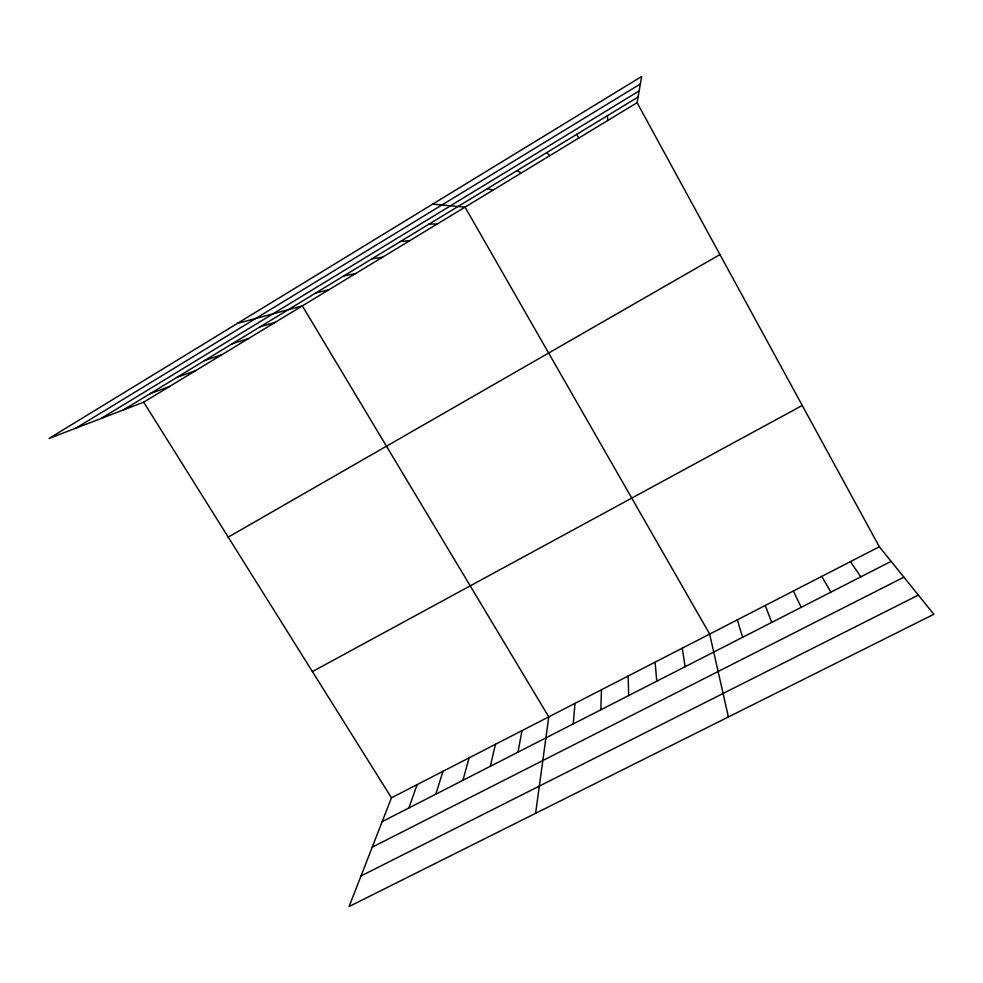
<?xml version="1.0" encoding="UTF-8"?>
<svg xmlns="http://www.w3.org/2000/svg" width="983" height="983" viewBox="0 0 983 983"><rect width="100%" height="100%" fill="white"/><g stroke="black" fill="none" stroke-linecap="round" stroke-linejoin="round"><path stroke-width="1.47" d="M600.834 709.8L601.473 689.759M573.249 723.906L575.006 703.373M535.624 813.297L548.772 716.877L302.334 305.885L237.382 323.432M637.095 102.674L641.678 76.465L49.15 438.406L143.702 402.17L637.095 102.674L879.33 546.769L933.85 614.277L349.088 906.535L391.467 797.815L879.33 546.769M517.992 752.155L521.973 730.664M490.333 766.298L495.42 744.328M462.932 780.318L469.088 757.881M435.776 794.203L442.989 771.311M408.867 807.965L417.124 784.618M75.924 428.146L640.363 83.973M100.979 418.549L639.147 90.94M123.17 410.046L638.078 97.059M228.228 537.136L719.961 254.585M312.422 671.586L802.263 405.475M382.203 821.604L891.114 561.354M372.213 847.199L903.893 577.168M361.007 875.964L918.355 595.084M150.043 393.716L169.543 386.491M177.161 377.226L195.605 370.665M204.538 360.577L221.925 354.691M232.185 343.78L248.478 338.57M260.102 326.811L275.277 322.301M315.912 292.885L328.826 289.801M343.804 275.94L355.576 273.569M371.955 258.824L382.559 257.177M400.376 241.535L409.8 240.651M429.079 224.099L437.288 223.964M432.667 204.145L465.033 207.118L709.665 634.072L728.391 716.963M487.335 188.687L493.036 190.112M516.886 170.723L521.309 172.959M546.732 152.586L549.841 155.633M850.418 561.649L860.85 576.824M143.702 402.17L391.467 797.815M821.763 576.394L830.881 592.159M793.367 591.004L801.182 607.347M576.874 134.253L578.643 138.148M765.216 605.491L771.753 622.386M737.324 619.843L742.607 637.291M682.263 648.178L685.114 666.695M655.096 662.161L656.767 681.194M607.322 115.748L607.727 120.491M628.162 676.021L628.678 695.559"/></g></svg>
